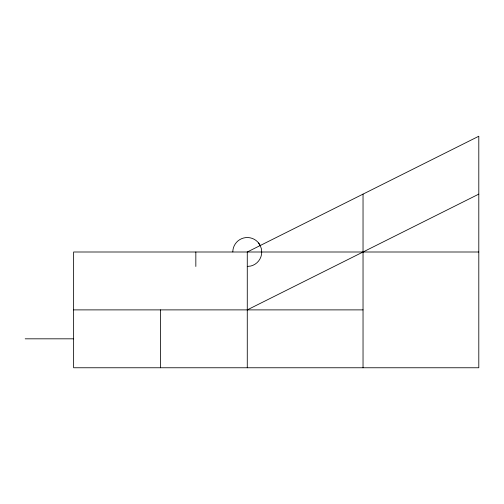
<?xml version="1.0" encoding="UTF-8"?>
<svg xmlns="http://www.w3.org/2000/svg" width="504" height="504" viewBox="0 0 504 504"><rect width="100%" height="100%" fill="white"/><g stroke="black" fill="none" stroke-linecap="round" stroke-linejoin="round"><path stroke-width="0.76" d="M247.275 309.884L478.8 194.116M247.275 266.44L250.759 266.043A14.471 14.471 0 0 0 261.74 252.271L261.318 248.516L259.938 245.001A14.471 14.471 0 0 0 232.804 251.893M478.8 252L73.628 252L73.628 367.762L478.8 367.762L478.8 136.238L247.275 252L247.275 367.762M73.628 309.884L363.038 309.884M25.2 338.82L73.628 338.82M258.584 242.978L260.146 245.561M363.038 194.116L363.038 367.762M195.836 252L195.836 266.471M160.448 309.884L160.448 367.762"/></g></svg>
